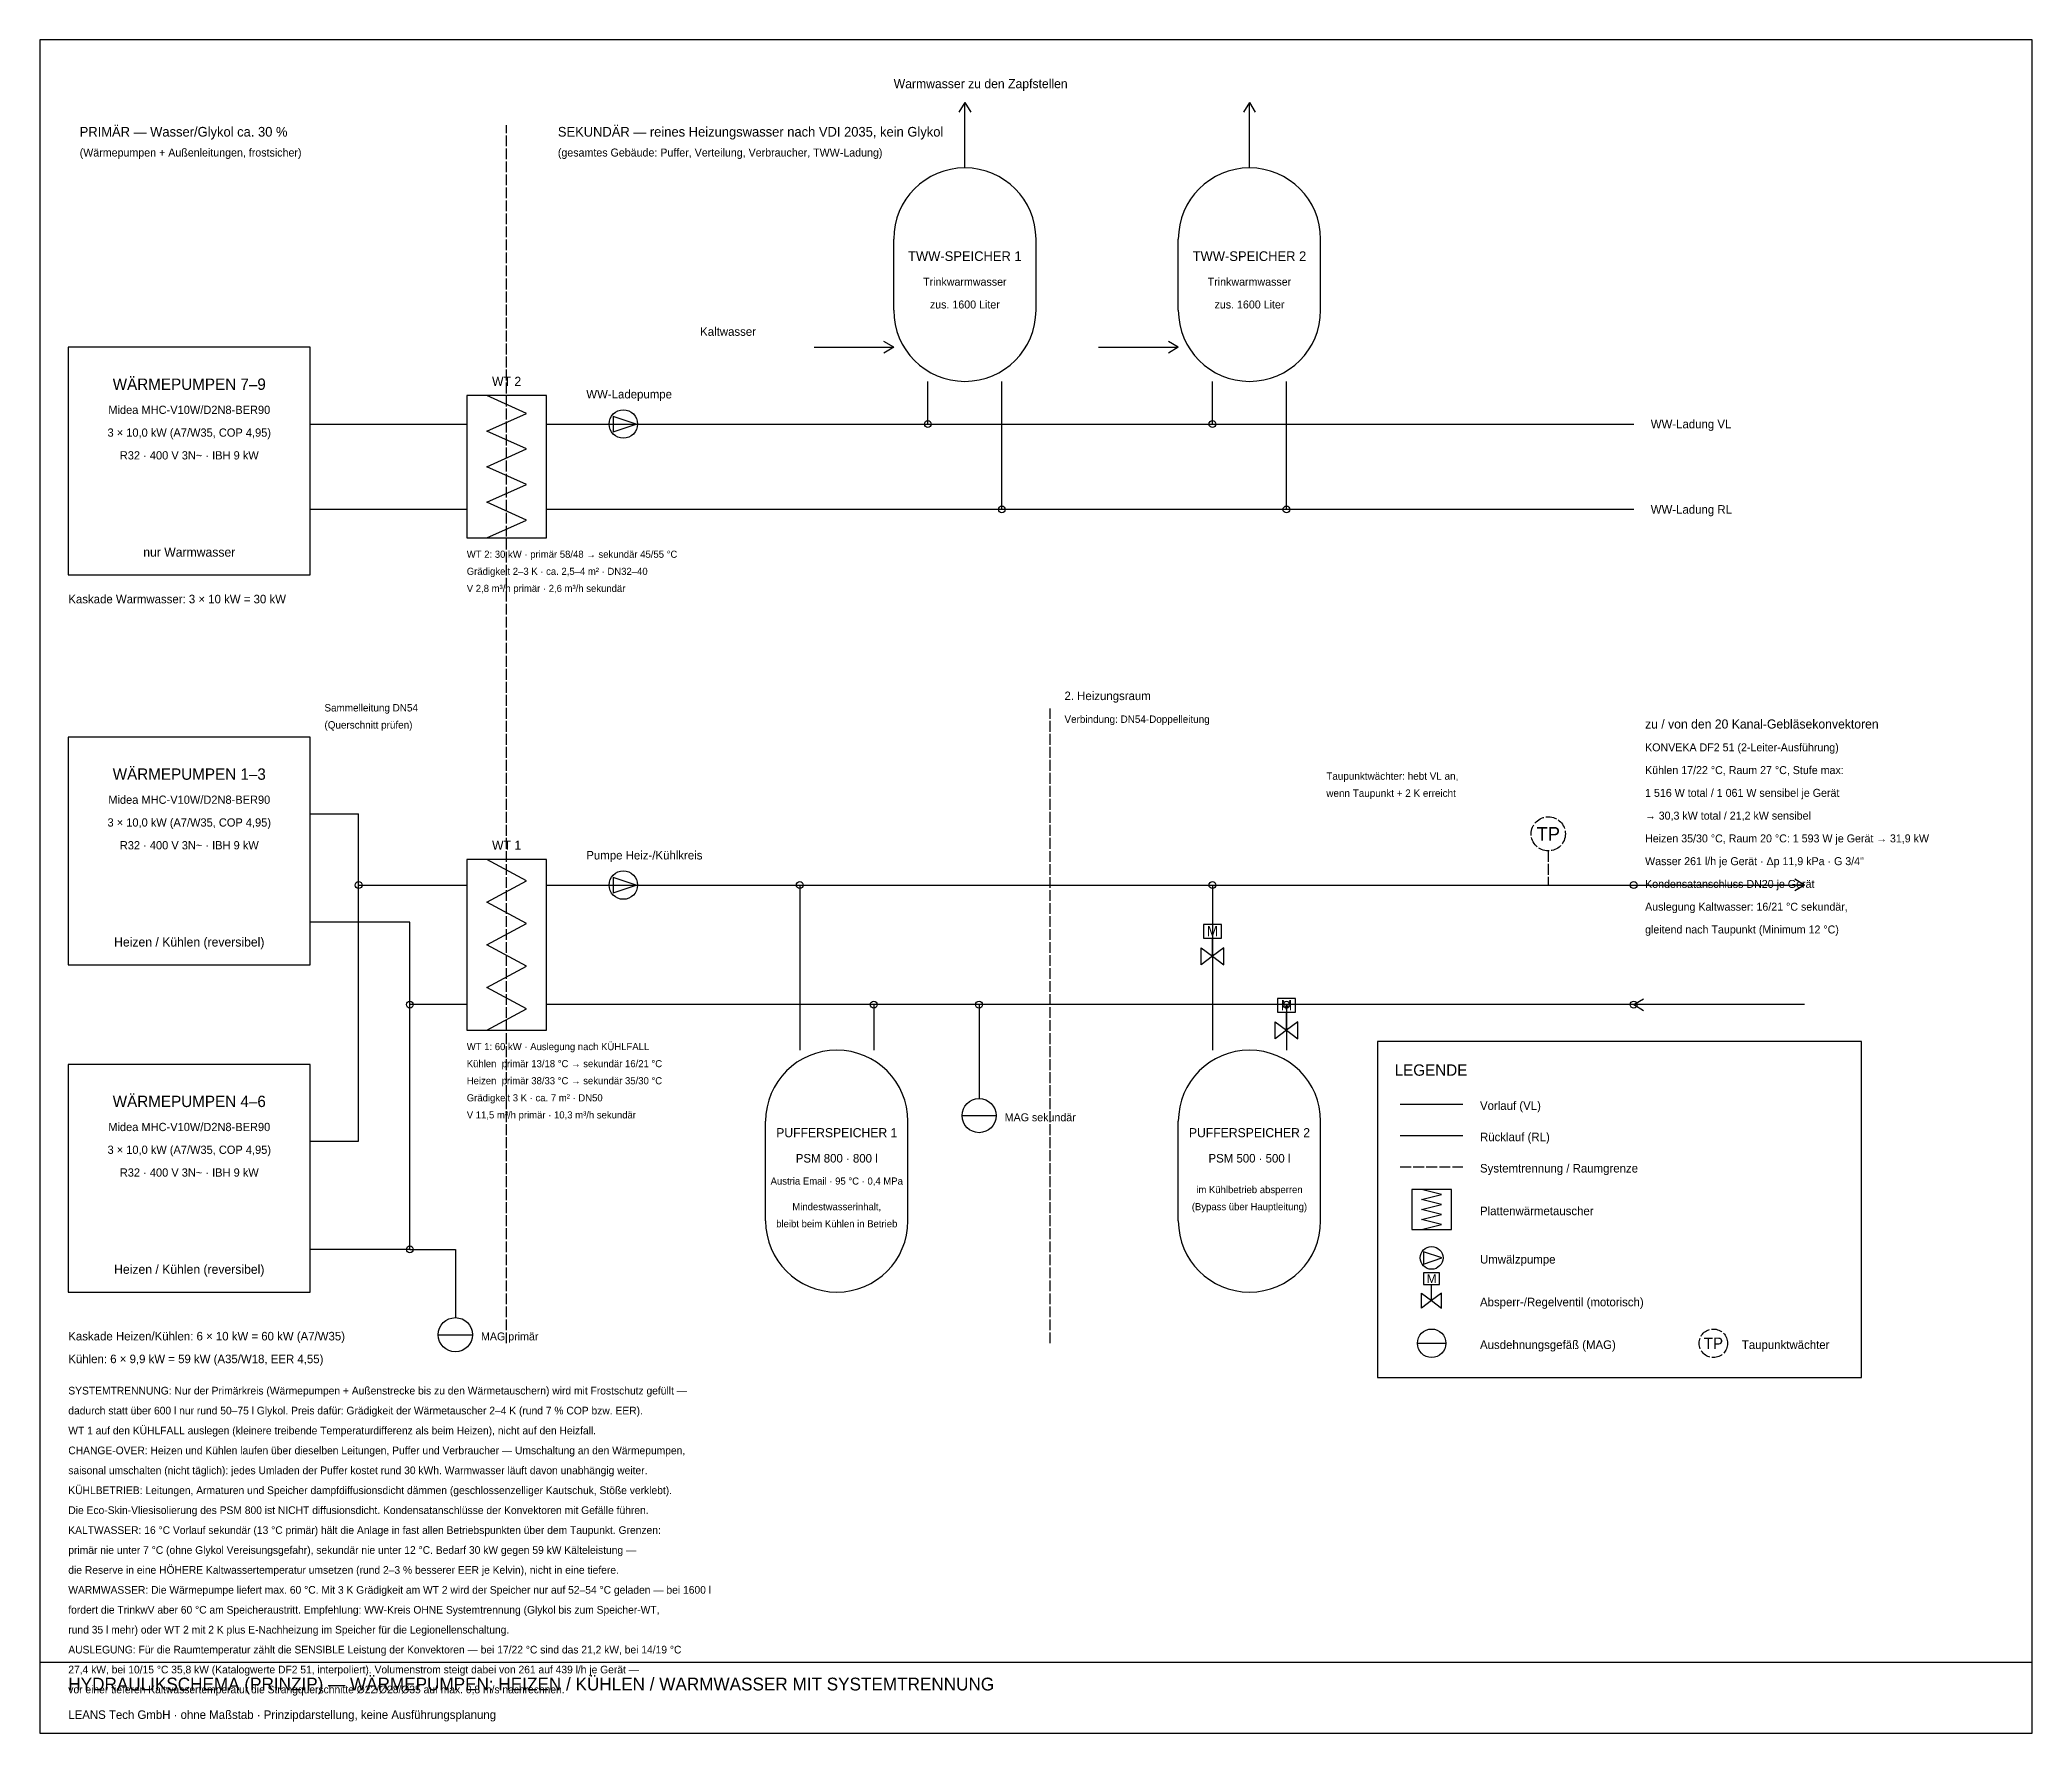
# Model space of a CAD drawing. Header units: metres. Extents: x 0 to 700, y -95 to 500.
import ezdxf
from ezdxf.enums import TextEntityAlignment as Align

# ---------------------------------------------------------------- set-up
doc = ezdxf.new("R2010")
doc.units = ezdxf.units.M
doc.header["$LTSCALE"] = 3
doc.linetypes.add('DASHED', pattern=[1.524, 1.27, -0.254])
for name, color, linetype in [('ARMATUR', 7, 'CONTINUOUS'), ('KALTWASSER', 4, 'CONTINUOUS'), ('MSR', 6, 'DASHED'), ('RAHMEN', 8, 'CONTINUOUS'), ('RL', 5, 'CONTINUOUS'), ('SPEICHER', 7, 'CONTINUOUS'), ('TEXT', 7, 'CONTINUOUS'), ('TRENNUNG', 3, 'DASHED'), ('VL', 1, 'CONTINUOUS'), ('WARMWASSER', 30, 'CONTINUOUS'), ('WP', 7, 'CONTINUOUS')]:
    doc.layers.add(name, color=color, linetype=linetype)

msp = doc.modelspace()

# ---------------------------------------------------------------- linework, layer by layer
at = {"layer": 'ARMATUR'}
for p, q in [((412, 178), (412, 184.4)), ((438, 152), (438, 158.4)), ((324, 122), (336, 122)), ((489, 57), (489, 62.6)), ((140, 45), (152, 45)), ((484, 42), (494, 42))]:
    msp.add_line(p, q, dxfattribs=at)
for points in [[(150, 325), (178, 325), (178, 375), (150, 375)], [(209.5, 365), (201.39, 367.69), (201.39, 362.31)], [(150, 152), (178, 152), (178, 212), (150, 212)], [(209.5, 203), (201.39, 205.69), (201.39, 200.31)], [(408.8, 184.4), (415.2, 184.4), (415.2, 189.2), (408.8, 189.2)], [(408, 175), (408, 181), (412, 178)], [(416, 175), (416, 181), (412, 178)], [(434.8, 158.4), (441.2, 158.4), (441.2, 163.2), (434.8, 163.2)], [(434, 149), (434, 155), (438, 152)], [(442, 149), (442, 155), (438, 152)], [(482, 82), (496, 82), (496, 96), (482, 96)], [(492.6, 72), (486.12, 74.15), (486.12, 69.85)], [(486.2, 62.6), (491.8, 62.6), (491.8, 66.8), (486.2, 66.8)], [(485.5, 54.38), (485.5, 59.62), (489, 57)], [(492.5, 54.38), (492.5, 59.62), (489, 57)]]:
    msp.add_lwpolyline(points, close=True, dxfattribs=at)
for points in [[(157, 325), (171, 331.25), (157, 337.5), (171, 343.75), (157, 350), (171, 356.25), (157, 362.5), (171, 368.75), (157, 375)], [(157, 152), (171, 159.5), (157, 167), (171, 174.5), (157, 182), (171, 189.5), (157, 197), (171, 204.5), (157, 212)], [(485.5, 82), (492.5, 83.75), (485.5, 85.5), (492.5, 87.25), (485.5, 89), (492.5, 90.75), (485.5, 92.5), (492.5, 94.25), (485.5, 96)]]:
    msp.add_lwpolyline(points, dxfattribs=at)
for centre, radius in [((205, 365), 5), ((205, 203), 5), ((330, 122), 6), ((489, 72), 4), ((146, 45), 6), ((489, 42), 5)]:
    msp.add_circle(centre, radius, dxfattribs=at)
at = {"layer": 'KALTWASSER'}
for p, q in [((272, 392), (300, 392)), ((300, 392), (296.57, 394.06)), ((300, 392), (296.57, 389.94)), ((372, 392), (400, 392)), ((400, 392), (396.57, 394.06)), ((400, 392), (396.57, 389.94))]:
    msp.add_line(p, q, dxfattribs=at)
at = {"layer": 'MSR'}
msp.add_line((530, 215), (530, 203), dxfattribs=at)
for centre, radius in [((530, 221), 6), ((588, 42), 5)]:
    msp.add_circle(centre, radius, dxfattribs=at)
at = {"layer": 'RAHMEN'}
msp.add_line((0, -70), (700, -70), dxfattribs=at)
for points in [[(0, -95), (700, -95), (700, 500), (0, 500)], [(470, 30), (640, 30), (640, 148), (470, 148)]]:
    msp.add_lwpolyline(points, close=True, dxfattribs=at)
at = {"layer": 'RL'}
for p, q in [((338, 335), (338, 380)), ((438, 335), (438, 380)), ((150, 335), (95, 335)), ((560, 335), (178, 335)), ((130, 190), (95, 190)), ((130, 75), (130, 190)), ((150, 161), (130, 161)), ((560, 161), (178, 161)), ((293, 161), (293, 145)), ((330, 161), (330, 128)), ((438, 161), (438, 145)), ((560, 161), (563.43, 163.06)), ((620, 161), (560, 161)), ((560, 161), (563.43, 158.94)), ((478, 115), (500, 115)), ((130, 75), (95, 75)), ((130, 75), (146, 75)), ((146, 75), (146, 51))]:
    msp.add_line(p, q, dxfattribs=at)
for centre in [(338, 335), (438, 335), (130, 161), (293, 161), (330, 161), (438, 161), (560, 161), (130, 75)]:
    msp.add_circle(centre, 1.2, dxfattribs=at)
at = {"layer": 'SPEICHER'}
for p, q in [((300, 405), (300, 430)), ((350, 405), (350, 430)), ((400, 405), (400, 430)), ((450, 405), (450, 430)), ((255, 85), (255, 120)), ((305, 85), (305, 120)), ((400, 85), (400, 120)), ((450, 85), (450, 120))]:
    msp.add_line(p, q, dxfattribs=at)
for centre, start, end in [((325, 430), 0, 180), ((425, 430), 0, 180), ((325, 405), 180, 360), ((425, 405), 180, 360), ((280, 120), 0, 180), ((425, 120), 0, 180), ((280, 85), 180, 360), ((425, 85), 180, 360)]:
    msp.add_arc(centre, 25, start, end, dxfattribs=at)
at = {"layer": 'TRENNUNG'}
for p, q in [((164, 42), (164, 470)), ((355, 42), (355, 265)), ((478, 104), (500, 104))]:
    msp.add_line(p, q, dxfattribs=at)
at = {"layer": 'VL'}
for p, q in [((312, 365), (312, 380)), ((412, 365), (412, 380)), ((95, 365), (150, 365)), ((178, 365), (560, 365)), ((95, 228), (112, 228)), ((112, 113), (112, 228)), ((112, 203), (150, 203)), ((178, 203), (560, 203)), ((267, 203), (267, 145)), ((412, 203), (412, 145)), ((560, 203), (620, 203)), ((620, 203), (616.57, 205.06)), ((620, 203), (616.57, 200.94)), ((478, 126), (500, 126)), ((95, 113), (112, 113))]:
    msp.add_line(p, q, dxfattribs=at)
for centre in [(312, 365), (412, 365), (112, 203), (267, 203), (412, 203), (560, 203)]:
    msp.add_circle(centre, 1.2, dxfattribs=at)
at = {"layer": 'WARMWASSER'}
for p, q in [((325, 478), (322.94, 474.57)), ((325, 455), (325, 478)), ((325, 478), (327.06, 474.57)), ((425, 478), (422.94, 474.57)), ((425, 455), (425, 478)), ((425, 478), (427.06, 474.57))]:
    msp.add_line(p, q, dxfattribs=at)
at = {"layer": 'WP'}
for points in [[(10, 312), (95, 312), (95, 392), (10, 392)], [(10, 175), (95, 175), (95, 255), (10, 255)], [(10, 60), (95, 60), (95, 140), (10, 140)]]:
    msp.add_lwpolyline(points, close=True, dxfattribs=at)

# ---------------------------------------------------------------- texts
at = {"layer": 'ARMATUR'}
for height, p in [(3.6, (412, 186.8)), (3.6, (438, 160.8)), (3.15, (489, 64.7))]:
    msp.add_text('M', height=height, dxfattribs=at).set_placement(p, align=Align.MIDDLE_CENTER)
at = {"layer": 'KALTWASSER'}
msp.add_text('Kaltwasser', height=3, dxfattribs=at).set_placement((232, 396))
at = {"layer": 'MSR'}
for height, p in [(4.8, (530, 221)), (4, (588, 42))]:
    msp.add_text('TP', height=height, dxfattribs=at).set_placement(p, align=Align.MIDDLE_CENTER)
at = {"layer": 'RL'}
msp.add_text('WW-Ladung RL', height=3, dxfattribs=at).set_placement((566, 333.5))
at = {"layer": 'TEXT'}
for s, height, p in [('TWW-SPEICHER 1', 3.4, (325, 424)), ('TWW-SPEICHER 2', 3.4, (425, 424)), ('Trinkwarmwasser', 2.8, (325, 415)), ('Trinkwarmwasser', 2.8, (425, 415)), ('zus. 1600 Liter', 2.8, (325, 407)), ('zus. 1600 Liter', 2.8, (425, 407)), ('WÄRMEPUMPEN 7–9', 4, (52.5, 379)), ('WT 2', 3.2, (164, 380)), ('Midea MHC-V10W/D2N8-BER90', 2.9, (52.5, 370)), ('3 × 10,0 kW (A7/W35, COP 4,95)', 2.9, (52.5, 362)), ('R32 · 400 V 3N~ · IBH 9 kW', 2.9, (52.5, 354)), ('nur Warmwasser', 3.2, (52.5, 320)), ('WÄRMEPUMPEN 1–3', 4, (52.5, 242)), ('Midea MHC-V10W/D2N8-BER90', 2.9, (52.5, 233)), ('3 × 10,0 kW (A7/W35, COP 4,95)', 2.9, (52.5, 225)), ('R32 · 400 V 3N~ · IBH 9 kW', 2.9, (52.5, 217)), ('WT 1', 3.2, (164, 217)), ('Heizen / Kühlen (reversibel)', 3.2, (52.5, 183)), ('WÄRMEPUMPEN 4–6', 4, (52.5, 127)), ('Midea MHC-V10W/D2N8-BER90', 2.9, (52.5, 118)), ('PUFFERSPEICHER 1', 3.2, (280, 116)), ('PUFFERSPEICHER 2', 3.2, (425, 116)), ('3 × 10,0 kW (A7/W35, COP 4,95)', 2.9, (52.5, 110)), ('PSM 800 · 800 l', 3, (280, 107)), ('PSM 500 · 500 l', 3, (425, 107)), ('R32 · 400 V 3N~ · IBH 9 kW', 2.9, (52.5, 102)), ('Austria Email · 95 °C · 0,4 MPa', 2.5, (280, 99)), ('Mindestwasserinhalt,', 2.5, (280, 90)), ('(Bypass über Hauptleitung)', 2.5, (425, 90)), ('im Kühlbetrieb absperren', 2.5, (425, 96)), ('bleibt beim Kühlen in Betrieb', 2.5, (280, 84)), ('Heizen / Kühlen (reversibel)', 3.2, (52.5, 68))]:
    msp.add_text(s, height=height, dxfattribs=at).set_placement(p, align=Align.MIDDLE_CENTER)
for s, height, p in [('WW-Ladepumpe', 3, (192, 374)), ('WT 2: 30 kW · primär 58/48 → sekundär 45/55 °C', 2.5, (150, 318)), ('V 2,8 m³/h primär · 2,6 m³/h sekundär', 2.5, (150, 306)), ('Grädigkeit 2–3 K · ca. 2,5–4 m² · DN32–40', 2.5, (150, 312)), ('Kaskade Warmwasser: 3 × 10 kW = 30 kW', 3, (10, 302)), ('Sammelleitung DN54', 2.6, (100, 264)), ('2. Heizungsraum', 3, (360, 268)), ('(Querschnitt prüfen)', 2.6, (100, 258)), ('Verbindung: DN54-Doppelleitung', 2.6, (360, 260)), ('zu / von den 20 Kanal-Gebläsekonvektoren', 3.2, (564, 258)), ('KONVEKA DF2 51 (2-Leiter-Ausführung)', 2.8, (564, 250)), ('Taupunktwächter: hebt VL an,', 2.6, (452, 240)), ('Kühlen 17/22 °C, Raum 27 °C, Stufe max:', 2.8, (564, 242)), ('wenn Taupunkt + 2 K erreicht', 2.6, (452, 234)), ('1 516 W total / 1 061 W sensibel je Gerät', 2.8, (564, 234)), ('→ 30,3 kW total / 21,2 kW sensibel', 2.8, (564, 226)), ('Heizen 35/30 °C, Raum 20 °C: 1 593 W je Gerät → 31,9 kW', 2.8, (564, 218)), ('Pumpe Heiz-/Kühlkreis', 3, (192, 212)), ('Wasser 261 l/h je Gerät · Δp 11,9 kPa · G 3/4"', 2.8, (564, 210)), ('Kondensatanschluss DN20 je Gerät', 2.8, (564, 202)), ('Auslegung Kaltwasser: 16/21 °C sekundär,', 2.8, (564, 194)), ('gleitend nach Taupunkt (Minimum 12 °C)', 2.8, (564, 186)), ('WT 1: 60 kW · Auslegung nach KÜHLFALL', 2.5, (150, 145)), ('Kühlen  primär 13/18 °C → sekundär 16/21 °C', 2.5, (150, 139)), ('LEGENDE', 4, (476, 136)), ('Heizen  primär 38/33 °C → sekundär 35/30 °C', 2.5, (150, 133)), ('Grädigkeit 3 K · ca. 7 m² · DN50', 2.5, (150, 127)), ('Vorlauf (VL)', 3, (506, 124)), ('V 11,5 m³/h primär · 10,3 m³/h sekundär', 2.5, (150, 121)), ('MAG sekundär', 2.8, (339, 120)), ('Rücklauf (RL)', 3, (506, 113)), ('Systemtrennung / Raumgrenze', 3, (506, 102)), ('Plattenwärmetauscher', 3, (506, 87)), ('Umwälzpumpe', 3, (506, 70)), ('Absperr-/Regelventil (motorisch)', 3, (506, 55)), ('Kaskade Heizen/Kühlen: 6 × 10 kW = 60 kW (A7/W35)', 3, (10, 43)), ('MAG primär', 2.8, (155, 43)), ('Ausdehnungsgefäß (MAG)', 3, (506, 40)), ('Taupunktwächter', 3, (598, 40)), ('Kühlen: 6 × 9,9 kW = 59 kW (A35/W18, EER 4,55)', 3, (10, 35)), ('SYSTEMTRENNUNG: Nur der Primärkreis (Wärmepumpen + Außenstrecke bis zu den Wärmetauschern) wird mit Frostschutz gefüllt —', 2.7, (10, 24)), ('dadurch statt über 600 l nur rund 50–75 l Glykol. Preis dafür: Grädigkeit der Wärmetauscher 2–4 K (rund 7 % COP bzw. EER).', 2.7, (10, 17)), ('WT 1 auf den KÜHLFALL auslegen (kleinere treibende Temperaturdifferenz als beim Heizen), nicht auf den Heizfall.', 2.7, (10, 10)), ('CHANGE-OVER: Heizen und Kühlen laufen über dieselben Leitungen, Puffer und Verbraucher — Umschaltung an den Wärmepumpen,', 2.7, (10, 3)), ('saisonal umschalten (nicht täglich): jedes Umladen der Puffer kostet rund 30 kWh. Warmwasser läuft davon unabhängig weiter.', 2.7, (10, -4)), ('KÜHLBETRIEB: Leitungen, Armaturen und Speicher dampfdiffusionsdicht dämmen (geschlossenzelliger Kautschuk, Stöße verklebt).', 2.7, (10, -11)), ('Die Eco-Skin-Vliesisolierung des PSM 800 ist NICHT diffusionsdicht. Kondensatanschlüsse der Konvektoren mit Gefälle führen.', 2.7, (10, -18)), ('KALTWASSER: 16 °C Vorlauf sekundär (13 °C primär) hält die Anlage in fast allen Betriebspunkten über dem Taupunkt. Grenzen:', 2.7, (10, -25)), ('primär nie unter 7 °C (ohne Glykol Vereisungsgefahr), sekundär nie unter 12 °C. Bedarf 30 kW gegen 59 kW Kälteleistung —', 2.7, (10, -32)), ('die Reserve in eine HÖHERE Kaltwassertemperatur umsetzen (rund 2–3 % besserer EER je Kelvin), nicht in eine tiefere.', 2.7, (10, -39)), ('WARMWASSER: Die Wärmepumpe liefert max. 60 °C. Mit 3 K Grädigkeit am WT 2 wird der Speicher nur auf 52–54 °C geladen — bei 1600 l', 2.7, (10, -46)), ('fordert die TrinkwV aber 60 °C am Speicheraustritt. Empfehlung: WW-Kreis OHNE Systemtrennung (Glykol bis zum Speicher-WT,', 2.7, (10, -53)), ('rund 35 l mehr) oder WT 2 mit 2 K plus E-Nachheizung im Speicher für die Legionellenschaltung.', 2.7, (10, -60)), ('AUSLEGUNG: Für die Raumtemperatur zählt die SENSIBLE Leistung der Konvektoren — bei 17/22 °C sind das 21,2 kW, bei 14/19 °C', 2.7, (10, -67)), ('27,4 kW, bei 10/15 °C 35,8 kW (Katalogwerte DF2 51, interpoliert). Volumenstrom steigt dabei von 261 auf 439 l/h je Gerät —', 2.7, (10, -74)), ('HYDRAULIKSCHEMA (PRINZIP) — WÄRMEPUMPEN: HEIZEN / KÜHLEN / WARMWASSER MIT SYSTEMTRENNUNG', 4.5, (10, -80)), ('vor einer tieferen Kaltwassertemperatur die Strangquerschnitte Ø22/Ø28/Ø35 auf max. 0,8 m/s nachrechnen.', 2.7, (10, -81)), ('LEANS Tech GmbH · ohne Maßstab · Prinzipdarstellung, keine Ausführungsplanung', 3, (10, -90))]:
    msp.add_text(s, height=height, dxfattribs=at).set_placement(p)
at = {"layer": 'TRENNUNG'}
for s, height, p in [('PRIMÄR — Wasser/Glykol ca. 30 %', 3.4, (14, 466)), ('SEKUNDÄR — reines Heizungswasser nach VDI 2035, kein Glykol', 3.4, (182, 466)), ('(Wärmepumpen + Außenleitungen, frostsicher)', 2.8, (14, 459)), ('(gesamtes Gebäude: Puffer, Verteilung, Verbraucher, TWW-Ladung)', 2.8, (182, 459))]:
    msp.add_text(s, height=height, dxfattribs=at).set_placement(p)
at = {"layer": 'VL'}
msp.add_text('WW-Ladung VL', height=3, dxfattribs=at).set_placement((566, 363.5))
at = {"layer": 'WARMWASSER'}
msp.add_text('Warmwasser zu den Zapfstellen', height=3.2, dxfattribs=at).set_placement((300, 483))

doc.saveas('drawing.dxf')
